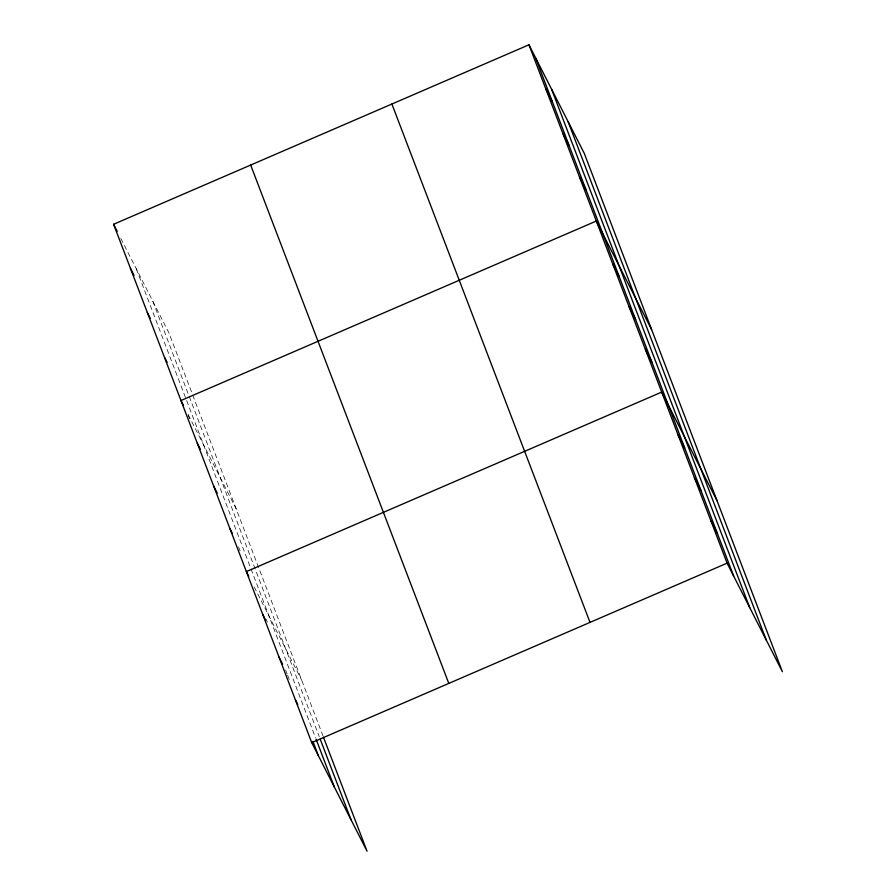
<?xml version="1.0" encoding="UTF-8"?>
<svg xmlns="http://www.w3.org/2000/svg" width="896" height="896" viewBox="0 0 896 896"><rect width="100%" height="100%" fill="white"/><g stroke="black" fill="none" stroke-linecap="round" stroke-linejoin="round"><path stroke-width="0.67" stroke-dasharray="4.48 3.36" d="M120.814 238.437L168.918 332.842L192.203 393.747M188.182 414.68L236.286 509.085M254.184 586.947L301.661 680.142M192.696 395.046L322.963 735.862M152.835 301.291L319.267 736.702M136.27 268.778L315.582 737.89M188.059 414.758L189.538 418.645M238.582 546.941L240.061 550.827M266.314 619.506L267.31 622.104M285.634 670.051L287.123 673.938M287.616 675.237L289.598 680.411"/><path stroke-width="1.34" d="M323.456 737.162L367.046 851.2L311.73 742.638L113.602 224.28L528.954 44.8L584.27 153.362L782.398 671.72L727.082 563.158L528.954 44.8M311.73 742.638L727.082 563.158M545.787 88.861L552.384 101.797M562.632 132.922L569.229 145.858M579.477 176.982L586.074 189.918M651.627 329.605L596.31 221.043L180.97 400.523L183.366 405.227M612.662 263.805L619.259 276.752M629.003 306.566L635.6 319.514M645.355 349.339L651.952 362.275M717.013 500.662L661.696 392.101L246.355 571.581L248.752 576.285M678.048 434.862L684.634 447.81M694.389 477.624L700.986 490.571M710.741 520.397L717.326 533.333M113.602 224.28L117.197 231.336M130.446 268.341L134.042 275.397M147.28 312.402L150.282 318.282M164.73 357.638L167.126 362.342M197.31 443.285L200.312 449.165M213.662 486.046L217.258 493.114M230.003 528.819L232.4 533.523M262.696 614.342L265.698 620.222M279.037 657.104L282.643 664.171M295.389 699.877L297.786 704.581M568.187 121.811L766.315 640.17M551.622 89.298L749.75 607.656M535.55 57.736L733.678 576.094M391.888 104.026L590.016 622.384M250.667 165.054L448.795 683.413M320.264 739.301L350.974 819.65M316.075 739.189L334.41 787.136M312.883 741.328L318.326 755.574"/></g></svg>
